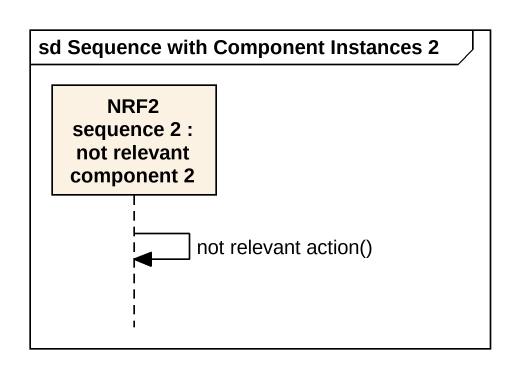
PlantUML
@startuml
mainframe sd Sequence with Component Instances 2
hide footbox
participant "NRF2 sequence 2 : not relevant component 2" as NRF2_sequence_2

NRF2_sequence_2 -> NRF2_sequence_2 : not relevant action()
@enduml
